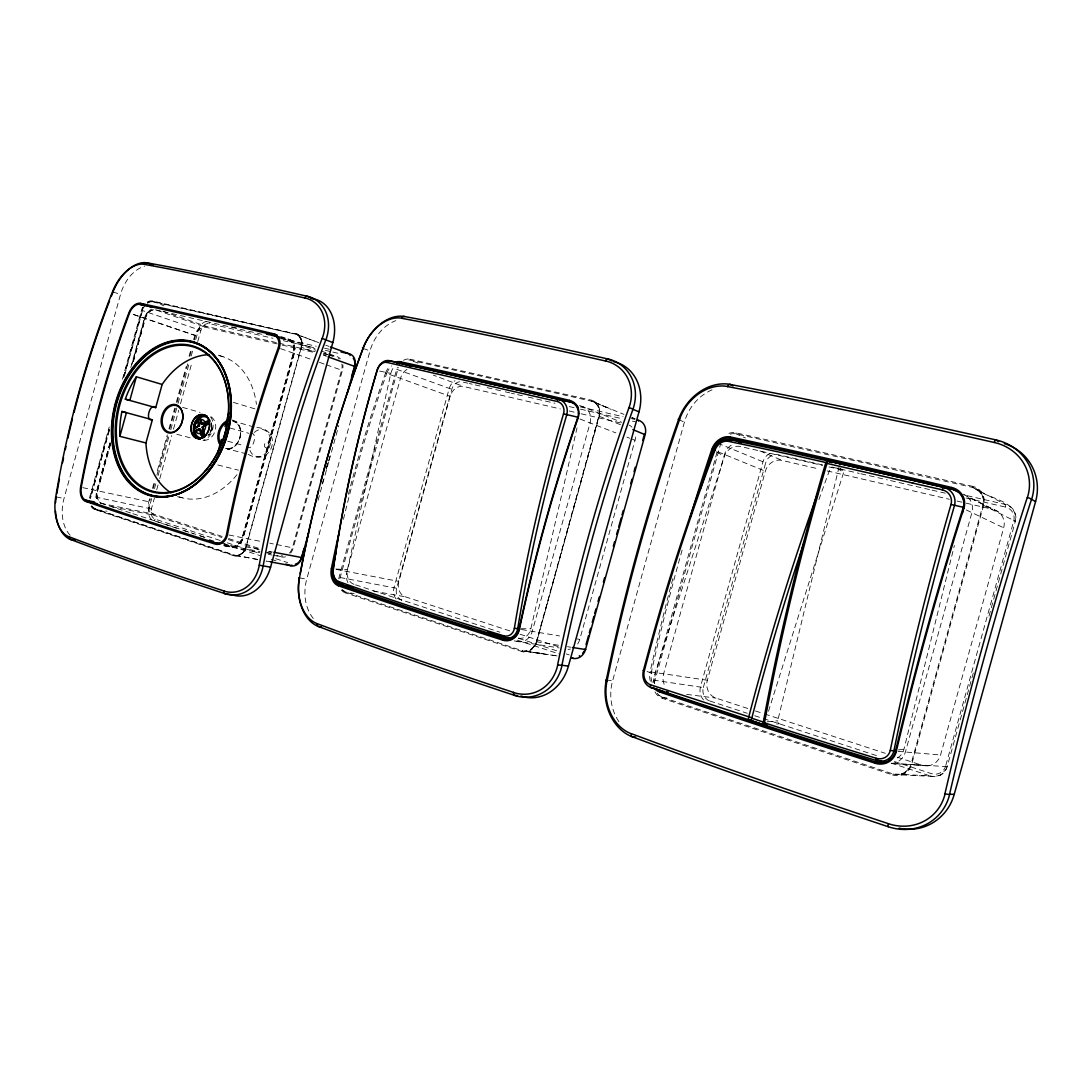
<?xml version="1.0" encoding="UTF-8"?>
<svg xmlns="http://www.w3.org/2000/svg" width="1092" height="1092" viewBox="0 0 1092 1092"><rect width="100%" height="100%" fill="white"/><g stroke="black" fill="none" stroke-linecap="round" stroke-linejoin="round"><path stroke-width="0.75" stroke-dasharray="5 3.75" d="M211.466 428.555L211.602 422.809A11.944 8.804 -74.6 0 1 208.695 434.78L209.35 433.933L207.985 435.735M211.712 427.395L211.602 422.809A12.121 8.927 -74.6 0 1 208.749 434.739M988.997 616.134L1015.369 521.253C1018.85 498.716 982.677 498.553 972.617 486.322L736.049 432.869A14.687 13.186 -63.9 0 0 727.313 434.043M654.982 691.932A14.687 13.172 -85.5 0 0 662.366 698.334L892.451 774.883L892.983 773.955A15.097 14.401 71.3 0 0 911.001 764.195L982.964 505.05C984.684 499.003 982.09 491.85 976.425 488.875L981.612 493.939L977.572 489.516M147.379 301.979A11.493 8.149 -72 0 1 152.511 300.983L295.673 334.002A11.766 8.9 -71.2 0 1 301.228 347.215L315.492 352.347M736.049 432.869L736.185 433.92L745.467 437.988M353.958 584.302A12.094 9.528 -86.6 0 1 347.42 569.642L390.827 373.437A12.217 9.691 -78.6 0 1 394.581 366.434M518.386 638.165A12.954 10.893 -89.7 0 0 530.862 628.801L577.04 427.887M152.498 301.01L163.95 305.815M776.658 724.01L779.292 723.75A2.389 2.17 76.6 0 1 777.722 720.788L839.311 465.888M897.392 757.93A15.138 14.114 65.2 0 0 903.985 749.112L954.381 545.495M418.072 363.104L410.292 360.155L410.087 359.213L591.386 400.191L591.577 401.187L624.023 414.428M70.12 535.298A35.722 25.225 -77.4 0 1 64.019 498.498L120.502 294.512A35.736 25.239 -71.8 0 1 144.663 266.134M89.653 498.102A11.493 8.149 -77.2 0 1 90.09 495.904L109.227 426.904M122.427 379.252L141.537 310.237L200.832 330.466A8.627 6.279 -71.9 0 1 209.214 323.601L273.014 338.302M109.036 429.32L90.554 496.041A11.029 7.808 -77.2 0 0 90.117 498.143M123.492 377.095L141.974 310.346A11.029 7.821 -72 0 1 143.325 307.029M109.377 429.415L90.895 496.137A10.824 7.671 -77.2 0 0 90.459 498.198M123.833 377.19L142.315 310.456A10.824 7.671 -72 0 1 143.653 307.18M109.309 430.453L91.114 496.178A10.756 7.617 -77.2 0 0 90.718 498.102M124.775 374.597L142.52 310.524A10.756 7.63 -72 0 1 144.089 306.838M109.923 442.861L96.724 490.54A11.848 8.422 -77 0 0 97.693 501.242M130.794 367.485L144.431 318.25A11.862 8.422 -72.2 0 1 151.651 309.159M110.128 442.915L96.929 490.595A11.848 8.422 -77 0 0 97.911 501.296M131.859 364.469L144.635 318.318A11.848 8.422 -72.2 0 1 151.856 309.241M110.661 443.079L97.447 490.786A10.77 7.658 -77 0 0 101.843 503.508M133.238 361.52L145.181 318.427A10.784 7.658 -72.2 0 1 152.539 309.896M110.442 444.676L97.652 490.827A10.77 7.658 -77 0 0 102.061 503.548L132.678 513.636M133.442 361.588L145.373 318.495A10.784 7.658 -72.2 0 1 153.522 309.787M149.618 498.703L148.799 501.665A11.439 8.326 -77.1 0 0 153.658 515.219L221.867 537.469M152.498 488.301L154.545 480.876M157.425 470.488L167.294 434.862M168.946 428.924L174.706 408.135M176.344 402.197L186.213 366.557M189.093 356.156L191.155 348.73M193.625 339.817L194.854 335.367A11.439 8.326 -72.1 0 1 205.992 326.262L277.532 342.861M222.154 536.445L153.931 514.223A10.401 7.576 -77.1 0 1 149.508 501.897L150.327 498.921M153.208 488.533L155.269 481.108M156.92 475.17L168.851 432.091M169.669 429.129L175.43 408.326M177.068 402.388L187.769 363.772M189.831 356.333L191.878 348.908M194.349 339.994L195.591 335.544A10.401 7.576 -72.1 0 1 205.719 327.272L277.245 343.898M151.733 498.457L149.017 508.285A10.333 7.521 -77.3 0 0 152.157 519.956M154.463 488.629L155.815 483.715M158.094 475.525L168.973 436.227M170.789 429.675L177.587 405.105M178.051 403.467L189.38 362.53M191.196 355.978L193.011 349.426M195.741 339.598L198.457 329.784A10.333 7.521 -71.9 0 1 206.402 321.457M220.106 540.458L155.064 519.123A8.627 6.279 -77.3 0 1 151.406 508.913L154.491 497.761M156.688 489.803L159.336 480.234M159.787 478.651L171.69 435.626M173.464 429.252L178.76 410.142M180.521 403.767L191.55 363.923M197.734 341.619L200.832 330.466M234.002 555.842A12.271 9.268 -78 0 0 246.123 546.915L301.46 347.242A12.271 9.282 -71.2 0 0 295.645 333.36M290.704 553.016A12.121 9.35 -77.9 0 0 293.202 547.966L342.41 370.393A12.135 9.35 -71.4 0 0 342.874 364.769M326.331 467.963L327.982 461.998M322.126 484.138L323.942 477.6M326.208 469.423L330.74 453.071M318.031 500.409L328.624 462.175M329.074 460.592L338.779 425.539M313.295 618.495A40.063 31.641 -79.3 0 1 306.743 579.169L369.997 350.969A40.076 31.654 -69.9 0 1 395.85 320.652M338.711 578.828A12.899 10.224 -79 0 1 339.052 577.299L396.724 369.301A12.899 10.238 -70.3 0 1 397.433 367.308M401.187 600.573A1.925 1.119 -71.7 0 0 401.46 599.904A9.623 7.808 -79.2 0 1 396.614 588.274L451.774 389.298A9.623 7.808 -70 0 1 460.073 381.681M509.827 630.903L405.282 596.805A12.749 10.36 -79 0 1 398.839 581.394L450.136 396.369A12.749 10.36 -70.3 0 1 463.595 386.486L560.332 408.94M591.386 400.191A13.882 11.835 -67.9 0 1 599.317 416.188L536.663 641.905L598.866 416.134C600.259 411.234 598.921 405.187 594.417 402.347L596.164 403.712L595.208 402.852M577.641 643.952A13.609 11.78 -81.4 0 0 579.784 639.38L635.025 440.281A13.609 11.78 -68 0 0 635.408 433.933M618.891 721.662A45.632 40.691 -86.1 0 1 612.612 680.835L684.411 422.126A45.646 40.718 -63.3 0 1 712.175 389.776M717.062 452.17L653.767 680.179L703.316 687.523A10.906 9.937 -86.8 0 0 709.868 701.05A2.17 0.915 -72.6 0 1 709.677 701.596M703.316 687.523L765.683 462.885L720.515 444.321L654.954 680.493A13.732 12.312 -85.5 0 0 654.408 684.247M747.788 708.476L716.052 698.129A14.442 13.2 -86.3 0 1 707.329 680.248L765.356 471.239A14.442 13.2 -63.1 0 1 782.049 460.415L819.259 469.055M892.437 774.924A16.148 15.397 71.4 0 0 911.602 764.482L983.674 505.159A16.148 15.411 -40.8 0 0 972.617 486.336M892.765 763.24L921.716 765.178A15.725 15.111 67 0 0 940.553 754.981L1003.684 527.832A15.725 15.124 -36.3 0 0 992.805 509.35L966.911 496.382M972.576 487.36L1005.418 504.463A2.348 0.737 -75.8 0 1 1005.459 507.07A11.971 11.493 -33.3 0 1 1013.731 521.048L945.672 765.956L947.296 766.598L946.259 769.041L940.567 774.979L935.175 776.521L895.713 774.638L902.715 773.655L901.35 774.16L905.35 772.235L903.985 773.068L908.476 769.205M973.3 673.027L947.173 766.639A14.346 13.759 64.3 0 1 930.002 775.866L893.01 773.955L663.021 697.501A13.732 12.312 -85.5 0 1 657.193 693.229M662.366 698.334L662.981 697.501L669.737 698.32M557.029 655.91L522.345 650.75L521.689 651.446L345.331 592.847L345.987 592.151L354.177 593.584M298.689 335.654L301.501 340.718L301.201 347.201L245.891 546.819A11.548 8.736 -78 0 1 234.521 555.2L234.016 555.814L94.772 509.473L107.071 511.22M768.495 711.261L843.556 472.659A2.375 2.17 -46.6 0 0 842.096 469.929L841.386 469.423M654.709 683.36A13.896 12.544 -73.5 0 1 654.722 674.187L724.31 456.647A13.814 12.271 -54 0 1 740.54 446.519L822.44 465.397M209.992 432.76L210.456 431.872M534.247 646.123L530.685 649.603L524.297 651.228L543.475 653.698L523.3 651.009L555.896 655.746M940.567 774.979L942.915 773.382M967.239 495.7L1005.418 504.463A14.346 13.773 -33.5 0 1 1015.369 521.253L1013.731 521.048M898.361 749.958L903.985 749.112M947.228 766.639L911.615 764.482M203.876 440.472C215.438 440.008 220.229 422.7 210.551 416.352M767.116 721.798L777.722 720.788M248.102 454.299C272.563 468.291 284.357 428.173 255.542 427.436M257.917 456.688L260.647 456.62M521.034 628.719L530.862 628.801M730.234 434.138A13.732 12.326 -63.9 0 1 736.185 433.92L972.644 487.442A15.097 14.414 -40.7 0 1 983.005 505.077L983.674 505.159M335.913 569.041L347.42 569.642M927.395 765.888L891.632 763.513A16.517 15.779 74 0 0 905.391 752.006L971.907 512.626A16.517 15.793 -43.4 0 0 964.741 494.826M898.034 751.378L940.553 754.981M536.322 641.727L559.309 645.386M259.173 549.399L245.932 546.819A11.766 8.9 -78 0 1 234.261 555.378L95.018 509.049A11.029 7.808 -77.2 0 1 91.005 505.132M233.36 421.048L236.186 422.44L231.613 420.87A14.155 10.565 -74.6 0 1 240.131 437.005A14.155 10.565 -74.6 0 1 225.061 448.116M686.609 694.375L716.052 698.129M606.333 680.002L612.612 680.835M235.476 555.364L258.026 559.568M707.329 680.248L650.095 671.798A714.851 233.401 -74.4 0 1 673.409 576.576M318.687 342.615L295.727 334.111A11.548 8.736 -71.2 0 1 301.255 347.242L301.46 347.242M514.209 640.895L559.077 647.925M567.499 646.696L570.761 647.215M521.553 629.565L559.514 635.967M576.931 638.902L579.784 639.38M373.409 591.086L405.282 596.805M299.467 577.873L306.743 579.169M257.739 559.486L234.712 555.159C239.052 557.016 245.113 551.419 246.123 546.915M336.227 569.41L398.839 581.394M223.792 544.553L259.964 551.569M265.37 552.607L272.058 553.903M223.573 545.672L259.705 552.648M268.277 554.313L271.772 554.982M273.055 555.227L281.013 556.77A12.121 9.35 -77.9 0 0 285.476 556.797M224.515 545.85L232.077 547.31M268.987 551.31L272.263 551.951M228.91 534.998L261.152 541.495M269.806 543.147L273.355 543.966M276.522 544.498L293.202 547.966M111.78 506.633L153.658 515.219M56.293 496.928L64.019 498.498M599.29 416.188L598.948 416.12A12.981 11.07 -67.8 0 0 591.577 401.187L410.333 360.169A12.053 9.569 -70.3 0 0 405.692 360.497M100.396 503.207L153.931 514.223M379.607 371.062L390.827 373.437M348.389 494.389A647.611 295.058 -74.5 0 1 385.585 372.986L450.136 396.369M82.746 487.646L149.508 501.897M177.395 496.737L185.353 498.498M279.429 337.1L288.384 339.175A12.599 9.5 -71.5 0 1 294.321 353.494L243.229 537.892A12.585 9.5 -77.7 0 1 230.781 547.065L222.045 544.212M231.722 326.863L236.691 328.01M281.422 338.274L316.216 346.26M324.488 348.157L329.47 349.303M580.18 406.852L623.082 416.707M631.34 418.591L634.629 419.355M155.487 309.8L160.387 310.947M163.309 311.589L264.892 334.957M279.129 338.206L288.083 340.281A11.452 8.64 -71.5 0 1 293.475 353.289L242.397 537.619A11.439 8.64 -77.7 0 1 231.081 545.959L222.358 543.12M283.278 340.663L316.134 348.239M325.266 350.341L331.381 351.747M332.923 352.102L340.622 353.876M463.404 382.173L467.826 383.196M469.301 383.538L472.249 384.207M475.225 384.903L482.664 386.609M487.168 387.646L503.753 391.468M505.282 391.823L509.868 392.874M511.397 393.229L514.441 393.939M517.526 394.649L525.225 396.41M528.323 397.133L554.954 403.262M569.273 406.565L574.092 407.671M580.521 409.159L622.194 418.755M632.445 421.13L635.394 421.799M822.699 464.96L778.255 454.722A10.906 9.937 -62.6 0 0 765.656 462.885M831.749 467.048L859.281 473.396M860.837 473.751L887.359 479.866M890.526 480.589L930.534 489.803M932.159 490.185L945.222 493.188M966.038 497.993L1005.459 507.07M828.992 466.912L842.096 469.929M279.183 343.243L315.097 351.583M323.614 353.549L327.887 354.545M329.32 354.873L335.067 356.21M569.246 411.015L579.716 413.445M581.217 413.786L620.898 423.013M827.149 470.898L949.344 499.262M957.029 501.037L964.714 502.825M966.27 503.194L992.805 509.35M282.186 345.045L313.39 352.307M323.328 354.613L326.167 355.269M396.724 369.301L451.774 389.298M217.772 464.974L238.452 470.161M246.519 453.876L225.771 448.443L228.91 448.703L227.75 448.744C239.871 448.198 245.304 428.528 235.203 421.812M176.808 434.261L192.875 438.52M227.709 441.195L243.707 445.563M229.88 427.968L248.812 433.278M250.382 433.715C258.872 430.876 252.593 453.453 246.724 446.328M253.972 426.999L233.524 421.143L235.312 421.881M182.541 407.371L200.109 412.38M233.36 402.388L255.364 408.995M151.392 508.913L90.117 495.918M396.601 588.274L339.066 577.299M228.583 538.533L260.415 548.894M268.728 551.61L271.512 552.511M520.065 634.234L558.79 646.86M755.446 710.974L763.144 713.486M764.687 713.991L885.298 753.303M897.337 757.234L921.716 765.178M228.296 539.571L258.749 549.494M267.049 552.211L271.212 553.576M276.808 555.391L281.013 556.77M227.273 542.806L259.309 553.303M275.675 558.667L287.742 562.626M355.582 584.834L499.904 632.186M518.673 638.342L557.712 651.132M566.284 653.944L569.15 654.886M709.868 701.023L747.337 713.308M754.681 715.71L762.025 718.127M763.513 718.604L878.541 756.278M894.416 761.52L931.38 773.641A11.971 11.48 64.1 0 0 945.699 765.97M132.883 513.677L205.692 537.619M155.023 521.075L177.627 528.501M184.084 530.63L193.775 533.811M200.232 535.94L206.688 538.056M224.447 543.898L259.964 555.582M271.266 559.295L276.112 560.878M517.226 640.158L559.022 653.903M891.168 763.103L930.002 775.866A2.348 0.737 -73.1 0 0 931.38 773.641M218.304 355.187L224.488 357.248M92.793 507.289L95.277 508.899L234.712 555.159A11.48 8.681 -78 0 0 246.069 546.833M133.156 314.428L194.854 335.367M133.811 314.564L195.591 335.544M647.037 671.525L654.722 674.187M162.858 311.22L205.992 326.262M156.907 310.292L205.719 327.272M113.063 291.905L120.502 294.512M280.548 348.648L311.575 359.555M319.424 362.312L325.02 364.373M326.317 364.824L342.41 370.393M591.441 401.064L593.488 401.842M281.081 337.769L315.752 350.245M323.983 353.207L327.341 354.409M328.569 354.859L333.156 356.511M323.355 355.159L326.494 356.292M280.671 336.404L315.001 348.785M321.253 351.037L327.641 353.344M328.869 353.794L336.5 356.538A12.135 9.35 -71.4 0 1 340.335 358.818M325.771 345.222L329.061 346.423M314.237 340.991L295.673 334.002L152.498 301.515A11.029 7.821 -72 0 0 147.393 302.552M433.292 375.116L436.39 376.29M439.475 377.436L463.595 386.486M363.076 348.375L369.997 350.969M579.961 419.028L615.861 432.882M626.904 437.141L629.634 438.192M632.336 439.243L635.025 440.281M620.529 424.72L598.935 416.175L536.404 641.741A12.981 11.056 -81.5 0 1 522.345 650.75L346.027 592.151A12.053 9.569 -79 0 1 342.205 589.475M579.511 405.446L621.689 422.29M632.145 417.676L635.203 418.905M718.127 451.897L765.356 471.239M631.749 417.581L634.848 418.85M607.521 407.698L592.533 401.46L611.233 409.459M678.582 419.628L684.411 422.126M759.896 450.873L782.049 460.415M966.365 509.978L1003.684 527.832M983.005 505.077L1015.423 521.28M963.103 494.171L998.033 511.684M662.858 697.542L658.763 695.181M345.836 592.178L342.697 590.24M716.639 451.747L724.31 456.647M837.114 467.977L843.556 472.659M839.994 468.195L842.847 470.27M839.953 468.372L840.676 468.905M731.217 445.167A15.151 13.65 -64.3 0 0 724.487 454.504L663.608 673.832A15.151 13.636 -85.1 0 0 665.274 686.636M703.535 699.89A13.063 11.903 -86.8 0 1 700.504 686.786L762.885 462.08A13.077 11.916 -62.6 0 1 771.048 452.839M653.262 682.637A14.687 13.172 -85.5 0 1 653.739 680.179M652.142 682.363A15.274 12.49 86.2 0 1 651.419 672.044A714.277 232.883 -74.4 0 1 682.828 547.597M650.354 681.258A16.244 13.35 86.6 0 1 650.081 671.798M516.844 641.304A14.237 12.108 -80.9 0 0 532.254 631.367L590.076 422.932A14.237 12.108 -68.5 0 0 581.995 406.442M407.016 369.369A13.295 10.592 -70.6 0 0 400.477 378.392L346.956 571.457A13.295 10.579 -78.7 0 0 347.911 582.568M570.42 649.058A13.609 11.78 -81.4 0 1 568.086 649.344M629.142 425.157A13.609 11.78 -68 0 1 631.995 427.136M396.096 598.976A11.534 9.35 -79.2 0 1 394.021 587.592L449.208 388.547A11.534 9.364 -70 0 1 454.954 380.739M339.912 578.637A12.053 9.569 -79 0 1 340.158 577.586L397.816 369.615A12.053 9.569 -70.3 0 1 398.553 367.554M403.48 360.305A12.899 10.238 -70.3 0 1 410.101 359.186M345.331 592.847A12.899 10.224 -79 0 1 341.073 589.748M536.663 641.905A13.882 11.821 -81.5 0 1 521.648 651.542M343.448 519.355A647.092 294.567 -74.5 0 1 386.732 373.409M386.732 373.409A13.391 9.35 -61.6 0 1 391.728 365.916M385.585 372.986A14.223 10.019 -62.1 0 1 390.144 365.711M210.524 416.871A13.5 9.951 -74.6 0 1 212.339 430.548A13.5 9.951 -74.6 0 1 203.071 440.308M211.602 426.986A2.853 2.102 -74.6 0 1 211.602 430.712M211.097 431.34A2.853 2.102 -74.6 0 1 210.251 431.872M232.214 420.079A14.906 11.125 -74.6 0 1 240.199 436.977A14.906 11.125 -74.6 0 1 225.266 449.03M254.231 432.487A13.855 10.47 -74.6 0 1 269.164 434.821A13.855 10.47 -74.6 0 1 264.605 454.217A13.855 10.47 -74.6 0 1 250 450.464M219.833 355.801A73.451 54.081 -74.6 0 1 256.443 404.354M236.95 474.665A73.451 54.081 -74.6 0 1 178.46 496.573M95.482 508.899A10.756 7.617 -77.2 0 1 92.479 506.633M301.365 347.283A11.48 8.681 -71.2 0 0 295.918 334.275L152.648 301.774A10.824 7.671 -72 0 0 147.434 302.921M209.159 322.167A1.72 1.215 -78.4 0 1 209.214 323.601M155.064 519.123A1.72 1.215 -70.5 0 1 154.259 520.324M141.537 310.237A11.493 8.149 -72 0 1 142.697 307.234M94.772 509.473A11.493 8.149 -77.2 0 1 90.486 505.159M147.475 303.126A10.756 7.63 -72 0 1 152.812 301.883M289.435 553.098A11.029 8.504 -77.9 0 0 292.383 547.706L341.578 370.188A11.029 8.504 -71.4 0 0 341.837 364.046M282.828 556.005A11.029 8.504 -77.9 0 1 281.299 555.705M338.37 358.545A11.029 8.504 -71.4 0 1 339.052 359.063M95.291 508.899A10.824 7.671 -77.2 0 1 91.346 505.05M288.192 339.107A12.599 9.5 -71.5 0 1 294.13 353.426L243.025 537.851A12.585 9.5 -77.7 0 1 230.576 547.024M230.89 545.918A11.452 8.64 -77.7 0 0 242.206 537.578L293.284 353.221A11.452 8.64 -71.5 0 0 287.879 340.213M818.918 499.549A744.703 211.056 -73.9 0 1 830.575 467.567M270.912 561.957L266.079 561.056L270.898 561.957M268.154 446.887A2.921 2.211 -74.6 0 0 267.472 442.151A2.921 2.211 -74.6 0 0 264.455 445.864A2.921 2.211 -74.6 0 0 268.154 446.887"/><path stroke-width="1.5" d="M950.996 504.449A768.823 180.562 -74.9 0 0 890.294 750.327A12.408 11.33 46 0 1 876.166 758.298L876.098 760.455L877.613 760.332M402.388 363.54L400.382 361.807A698.17 34.152 14.9 0 1 569.396 400.341A15.274 13.541 -52.6 0 1 578.064 418.059A687.66 260.155 -74.4 0 0 519.369 629.429A15.261 13.527 83.2 0 1 502.866 640.171A698.034 35.927 16.1 0 1 338.329 585.708L339.066 584.916L349.017 586.704M502.88 640.117L503.508 639.216L510.223 640.267M962.298 513.499L963.799 507.398L951.009 504.463A12.421 11.93 -23.2 0 0 942.3 489.83L912.325 482.992M664.25 691.509L660.332 691.031L659.65 691.959A816.652 42.452 16.7 0 0 875.115 763.199L875.62 762.093A16.981 15.889 48.6 0 0 895.563 751.173L896.245 751.596A764.509 177.314 -74.4 0 1 963.813 508.353L963.567 508.64M119.874 436.336L126.413 412.721L121.922 411.452A74.802 54.436 -74.6 0 0 119.874 436.336L145.932 442.956A73.451 54.081 -74.6 0 0 170.994 492.833M136.364 376.781L129.825 400.395L125.321 399.167A74.802 54.436 -74.6 0 1 136.364 376.781L162.135 384.452A73.451 54.081 -74.6 0 1 209.268 354.668M145.932 442.956L152.361 419.751C144.499 421.867 150.068 401.774 155.719 407.657L162.135 384.452M217.526 453.371L221.376 439.475M224.938 426.603L228.788 412.721M68.796 536.663A2.88 2.375 -65.3 0 0 70.475 539.393A618.946 41.66 15.7 0 0 224.761 593.598L232.268 594.785A38.425 29.129 -78.5 0 0 270.584 567.158L332.814 342.56A38.438 29.143 -70.8 0 0 314.209 299.044L307.18 296.246A619.096 40.186 15.3 0 0 147.024 262.831A2.88 2.375 -83.5 0 0 144.199 264.319A32.951 19.083 -62.3 0 0 112.735 291.195A586.295 336.309 -74.5 0 0 55.665 497.392A32.937 19.055 -86.8 0 0 68.782 536.732M295.318 564.236A9.186 7.112 -78.2 0 0 301.529 557.507L303.999 548.539M351.556 376.931L354.04 367.977M308.531 533.183L301.733 557.712A11.002 8.518 -78.2 0 1 290.649 565.656L270.898 561.957M347.502 392.574L354.75 366.407A11.002 8.518 -71 0 0 349.344 353.863L330.494 346.956M520.884 695.973A43.516 37.169 -82.4 0 0 568.413 666.147L638.984 411.834A43.516 37.183 -66.9 0 0 613.636 361.684M586.022 644.69L588.506 635.749M589.325 632.773L590.567 628.296M592.219 622.331L593.884 616.366M594.703 613.39L595.945 608.913M598.02 601.46L599.262 596.983M603.398 582.077L604.64 577.6M613.322 546.287L614.564 541.823M616.639 534.37L617.881 529.893M618.7 526.904L621.184 517.963M622.017 514.974L623.259 510.51M630.698 483.66L631.94 479.183M634.015 471.73L635.257 467.253M642.71 440.417L644.362 434.452M899.071 828.186A50.805 48.28 67.8 0 0 954.217 794.375L1035.585 501.597A50.792 48.335 -37.1 0 0 1004.34 443.611M690.048 518.004A714.851 233.401 -74.4 0 1 711.82 449.372A16.271 13.391 -55.9 0 1 730.425 436.991A816.843 40.349 14.4 0 1 951.719 487.496L951.569 488.67A16.981 15.916 -17.7 0 1 963.062 508.381M569.396 400.341L569.437 401.419L574.201 403.33M730.398 437.046L730.548 438.22L738.342 441.577M208.162 424.133A3.822 1.583 -13.2 0 0 205.678 425.047L202.02 427.422L205.719 425.006M198.171 426.071L198.498 425.279M193.707 429.415A3.74 1.542 -13.2 0 1 194.881 428.16L198.539 425.757L197.461 421.143A3.808 2.075 57.6 0 1 197.543 419.069A3.74 2.034 58 0 0 197.57 421.116M201.57 424.051L204.996 422.126A3.836 1.624 -13.4 0 1 207.384 421.116M193.844 429.456L199.495 425.58L198.212 426.167M202.32 424.392C197.952 423.409 207.466 425.58 207.671 421.335A9.596 7.071 -74.6 0 1 208.367 424.078L202.348 426.999M194.431 432.255A3.754 1.542 -13.2 0 1 195.591 431.026C200.218 426.522 202.129 430.371 202.088 435.899L200.409 429.579M194.376 432.336A3.822 1.57 -13.6 0 1 195.564 431.081L198.894 429.088L200.355 429.265L194.553 432.323M202.484 424.419L200.136 417.717A9.596 7.071 -74.6 0 0 197.925 419.11L199.386 425.607L197.788 419.123M518.946 629.156L519.888 629.279M503.508 639.257A14.36 12.763 82.1 0 0 519.069 629.142A686.8 260.073 -74.4 0 1 577.572 418.1L578.023 418.045M895.849 750.341L893.938 750.627A3.126 0.792 13 0 1 890.308 750.327M399.208 363.745A12.217 9.691 -78.6 0 1 402.006 363.568L389.107 360.66A12.285 8.927 -70.7 0 0 376.986 370.502A649.726 296.765 -75.3 0 0 333.21 568.891L333.265 569.601A9.76 6.702 86.2 0 0 338.547 581.517A2.443 1.706 -69.8 0 0 339.803 583.715L343.366 583.865M766.898 724.979L765.11 725.156A2.416 2.198 77.3 0 1 763.526 722.14M355.091 366.598L354.45 366.475A9.186 7.112 -71 0 0 353.289 358.244M507.534 637.892L504.19 637.892A696.546 70.311 14 0 1 339.789 583.715M508.367 637.892L512.503 637.892M519.383 628.705L514.387 628.364A10.47 9.105 74 0 1 503.535 635.762A698.866 70.065 13.9 0 1 338.561 581.517M1027.285 497.433A774.064 163.595 -74.4 0 0 944.935 793.72A4.259 0.887 14.8 0 0 949.576 794.253L954.217 794.375M606.961 681.067A42.301 33.606 84.9 0 0 631.258 733.742A3.672 2.102 -70.6 0 0 632.555 736.827L635.653 737.073M517.553 695.618L514.223 695.263A695.085 49.509 16.4 0 1 318.509 626.521A3.235 2.307 -68.7 0 1 316.994 623.587A36.992 25.034 -89 0 1 299.317 578.569A640.513 299.795 -74.5 0 1 363.336 347.706A36.992 25.061 -60.2 0 1 401.651 318.195A3.235 2.307 -80.1 0 1 404.463 316.53A40.063 27.559 -60.8 0 0 363.363 347.488M666.529 691.809L668.045 692M112.776 291.195L113.063 291.905M557.698 664.659A3.549 0.696 11.8 0 0 561.957 665.246L568.413 666.147M321.444 626.945L318.536 626.535A40.049 27.532 -88.3 0 1 299.426 577.859L298.703 578.05L299.358 578.583M363.349 347.72L362.544 347.734L363.076 348.375A637.441 298.539 -74.5 0 0 320.72 481.995M572.399 647.474L585.762 649.563L584.78 649.167M728.364 441.318A11.179 8.968 -48.2 0 0 715.178 449.59L713.868 449.713L714.7 450.505M70.475 539.393L75.116 540.226M350.791 587.032L352.566 587.346M270.584 567.158L259.282 565.233A35.463 29.211 86.1 0 1 223.764 591.004M333.51 568.891L331.408 568.482A647.611 295.058 -74.5 0 1 339.011 532.978M94.54 502.006L85.654 500.177A621.594 29.634 15.7 0 0 215.151 542.874L219.492 543.72M273.901 552.279L301.515 557.493M644.812 434.548L632.855 429.606M80.617 487.1A11.903 7.207 -85.1 0 0 85.463 501.269L97.27 503.671M578.31 407.739A13.077 11.111 -77.7 0 0 571.485 402.238L558.749 399.426A702.293 1.679 12.8 0 1 389.093 360.66A2.471 1.734 -77.5 0 0 386.95 362.394A9.842 6.975 -69 0 0 377.218 370.311L376.999 370.502M566.734 414.892A13.186 11.698 -66.4 0 0 558.749 399.426A2.648 1.133 -76.9 0 0 557.125 401.447A10.565 9.459 -63.1 0 1 563.54 413.868L577.845 417.199M311.152 298.403L314.209 299.044M826.821 463.213L825.975 463.035A2.43 2.266 -72.1 0 1 828.746 461.179L953.043 489.434A15.042 14.646 -62.7 0 1 963.854 500.286M711.834 449.372L714.55 450.436M827.013 463.431L825.593 463.377A745.427 210.456 -75 0 0 763.39 721.744L764.482 722.822A747.788 210.565 -75 0 1 826.999 463.418A2.935 1.16 -76.2 0 1 828.746 461.179A821.675 1.979 12.8 0 0 913.758 480.589L953.043 489.434M402.866 363.704L431.326 370.215M432.76 370.543L571.485 402.238M266.434 334.125L269.506 334.848M270.748 335.108L279.634 337.169M341.059 351.965L349.344 353.863A1.829 1.16 -77.6 0 1 350.041 355.528M121.922 411.452L152.361 419.751M198.594 425.266L199.372 425.416M125.321 399.167L155.719 407.657M876.166 758.285L847.092 749.276A816.693 82.733 15 0 1 764.509 722.822A2.894 1.133 -72.7 0 0 765.11 725.143A813.84 83.006 15 0 0 847.378 751.555L876.316 760.537A15.438 14.169 49.4 0 0 893.952 750.627A766.939 179.525 -74.9 0 1 954.463 505.582A15.438 14.892 -28.1 0 0 943.611 487.387M285.804 564.073L290.649 565.656A1.829 1.16 -71.3 0 0 291.823 565.042M715.178 449.59A720.229 235.23 -73.8 0 0 644.294 670.87A11.248 9.364 -84.8 0 0 650.477 684.78L751.883 717.813A744.703 211.056 -73.9 0 1 804.381 541.468M209.377 540.049L213.582 541.427M487.728 631.722L510.373 639.175M876.03 759.582L885.721 762.762L875.648 762.093A815.724 42.015 16.7 0 1 660.414 691.031A15.274 12.49 86.2 0 1 656.237 688.533M650.477 684.766A2.812 1.556 -72.5 0 0 651.187 687.591L762.079 724.187A2.389 2.225 -77.8 0 0 764.509 723.409M651.187 687.591L661.684 691.059M817.608 493.652A746.177 212.148 -73.9 0 0 748.716 717.089A2.921 1.174 -72.7 0 0 749.071 719.901L762.079 724.187M764.127 722.344L751.951 718.304A2.416 2.252 -77.2 0 1 749.071 719.901M644.212 670.543L643.174 670.338L644.294 670.87M80.617 487.114A592.219 333.579 -74.5 0 1 128.842 312.954A11.903 7.221 -64.1 0 1 140.267 303.33L151.638 307.316M85.64 500.191A10.824 6.552 -85.1 0 1 81.245 487.319A592.424 333.524 -74.5 0 1 129.484 313.09A10.824 6.566 -64.1 0 1 139.872 304.34L142.738 305.351M139.858 304.354A621.703 28.133 15.3 0 1 272.795 334.78L276.959 336.281M328.064 356.852L355.132 366.571M140.24 303.344A621.662 28.433 15.3 0 1 273.205 333.702L277.354 335.203M332.814 342.56L322.126 338.424A631.64 305.883 -74.5 0 0 259.227 565.233M403.248 363.854L406.674 365.137M409.227 366.107L410.073 366.421M152.935 265.069L147.065 262.844A35.681 21.076 -63 0 0 113.336 291.127M441.277 371.935L444.376 373.109M577.532 418.059L578.378 418.413M638.984 411.834L632.964 409.323A3.549 0.682 19.2 0 0 629.019 407.644A40.308 36.036 -46.7 0 0 605.582 360.933M739.038 441.878L741.113 442.779M55.583 497.351L56.293 496.928A35.681 21.048 -86.2 0 0 55.542 502.73M612.107 360.988L607.548 358.886A695.276 47.761 14.7 0 0 404.436 316.516M733.128 385.885L730.343 384.507A3.672 2.102 -78.2 0 0 727.613 386.582M957.261 491.55L951.596 488.711A815.915 39.913 14.4 0 0 730.589 438.233A15.315 12.531 -55.5 0 0 713.09 449.849A714.277 232.883 -74.4 0 0 700.231 489.421M727.736 386.623A816.802 55.992 14 0 1 994.416 442.519A48.007 44.472 -13.1 0 1 1027.408 497.502A4.259 0.874 16.3 0 1 1031.531 499.344L1035.585 501.597M998.634 441.632L995.808 439.885A813.131 56.361 13.9 0 0 730.316 384.493M731.722 440.649L730.452 439.803A13.95 11.452 -49.2 0 0 714.045 450.095A717.526 234.698 -73.8 0 0 643.488 670.297A14.032 11.903 -83 0 0 651.187 687.605M832.008 462.598L830.548 461.52A814.086 80.944 16 0 0 754.203 444.744L730.452 439.803A2.785 1.529 -77.6 0 0 728.364 441.332L752.183 446.3A816.925 80.671 16.1 0 1 826.098 462.585M962.98 508.34L963.008 508.367A763.513 177.436 -74.4 0 0 895.536 751.173M200.955 423.805L199.918 419.669A3.74 2.02 58.1 0 1 200 417.704A3.808 2.075 58.3 0 0 199.918 419.669A7.18 5.296 -74.6 0 1 204.436 421.266A7.18 5.283 -74.6 0 1 204.927 422.044M199.481 429.252L200.655 433.469A3.74 2.047 58.3 0 0 201.829 435.831M949.549 794.266A771.525 162.408 -74.4 0 1 1031.517 499.331M949.658 794.28A51.897 48.116 45.5 0 1 888.315 826.753A812.871 58.422 17.1 0 1 632.514 736.827M888.342 826.671A4.04 0.737 -73.3 0 1 888.397 823.709A48.007 44.403 44.1 0 0 945.085 793.72M730.371 384.439A45.796 36.841 -54.6 0 0 678.528 419.628A702.415 240.65 -74.4 0 0 606.306 680.016A45.796 36.8 85.4 0 0 632.541 736.909M678.582 419.628A3.631 0.71 18.8 0 1 679.729 419.082A705.91 241.537 -74.4 0 0 607.015 681.094A3.617 0.723 12.2 0 1 606.333 680.002M994.321 442.478A4.04 0.737 -75.6 0 1 995.808 439.885A51.897 48.184 -14.5 0 1 1031.626 499.372M888.492 823.709A816.543 58.053 17.1 0 1 631.394 733.688M679.661 419.069A42.301 33.647 -54.1 0 1 727.641 386.513M896.259 751.61A18.032 16.899 49.8 0 1 875.088 763.253M659.65 691.973A16.244 13.35 86.6 0 1 653.425 687.428M951.705 487.482A18.032 16.926 -18.8 0 1 963.881 508.381M561.93 665.246A693.215 249.781 -74.4 0 1 632.937 409.309A43.625 38.93 -48.4 0 0 607.562 358.818A3.508 1.365 -76.8 0 0 605.555 361.002M562.025 665.26A43.612 38.875 79.1 0 1 514.209 695.331A3.508 1.365 -72.1 0 1 513.609 692.451M300.245 573.532A637.441 298.539 -74.5 0 1 318.482 490.704M638.438 420.966A2.061 1.01 -76.6 0 0 637.933 420.106A12.381 10.756 -67.3 0 1 645.181 434.48L585.503 649.563A12.381 10.743 -82 0 1 571.894 658.121A2.061 1.01 -72.3 0 0 572.768 657.657M583.974 651.282A10.333 8.968 -82.1 0 1 582.623 653.344M579.688 655.732A10.333 8.968 -82.1 0 1 579.265 655.937M557.657 664.673A695.495 251.078 -74.4 0 1 628.978 407.603M557.78 664.687A40.295 35.995 77.3 0 1 513.595 692.519M513.704 692.465A698.088 49.195 16.3 0 1 317.089 623.614M401.72 318.304A698.279 47.434 14.7 0 1 605.65 361.043M503.508 639.216A697.283 35.572 16.1 0 1 339.107 584.93A13.35 9.323 -87.6 0 1 332.596 568.714A647.092 294.567 -74.5 0 1 335.776 553.303M396.724 363.049A13.391 9.35 -61.6 0 1 400.682 362.844A697.419 33.797 14.9 0 1 569.464 401.433M569.478 401.433A14.36 12.776 -51.5 0 1 577.641 418.127M338.315 585.721A14.196 9.992 -87.1 0 1 331.395 568.482M394.813 362.462A14.223 10.019 -62.1 0 1 400.395 361.766M221.034 444.635A14.155 10.565 -74.6 0 1 226.276 422.44M220.065 445.004A14.906 11.125 -74.6 0 1 227.846 420.557M230.862 415.561A79.074 57.439 -74.6 0 1 140.472 490.485A79.074 57.439 -74.6 0 1 140.281 360.974A79.074 57.439 -74.6 0 1 230.835 396.492M325.785 339.94A629.552 304.518 -74.5 0 0 263.186 565.806A38.397 31.477 87.4 0 1 224.775 593.666A3.099 1.693 -70.9 0 1 223.778 590.949M56.811 493.68A583.551 334.834 -74.5 0 1 59.391 479.033M62.544 462.735A583.551 334.834 -74.5 0 1 63.541 457.848M65.261 449.713A583.551 334.834 -74.5 0 1 65.97 446.451M67.786 438.315A583.551 334.834 -74.5 0 1 72.441 418.809M74.065 412.326A583.551 334.834 -74.5 0 1 109.446 301.119M111.234 296.492A583.551 334.834 -74.5 0 1 113.036 291.892M304.955 298.007A3.099 1.693 -78 0 1 307.18 296.246A38.397 31.518 -56.8 0 1 325.866 339.967M144.663 305.965A10.756 7.63 -72 0 1 145.291 305.146M143.994 305.132A11.493 8.149 -72 0 1 144.499 304.491M70.475 539.462A35.681 21.048 -86.2 0 1 55.501 511.152M304.968 297.939A35.463 29.252 -55.4 0 1 322.195 338.438M223.887 590.963A621.553 41.387 15.7 0 1 68.878 536.691M144.294 264.346A621.703 39.913 15.3 0 1 305.05 298.048M279.156 348.157A624.993 312.175 -74.5 0 0 227.464 534.711A12.654 10.265 90 0 1 214.947 544.021A621.553 29.934 15.7 0 1 85.449 501.242M273.218 333.688A12.654 10.278 -59.3 0 1 279.183 348.157M215.151 542.888A11.507 9.337 90 0 0 226.563 534.425A624.842 312.339 -74.5 0 1 278.201 347.925A11.507 9.337 -59.3 0 0 272.823 334.766M200.123 439.066A12.121 8.927 -74.6 0 1 194.007 424.829A12.121 8.927 -74.6 0 1 206.579 415.793M200.327 438.929A11.944 8.804 -74.6 0 1 194.349 424.597A11.944 8.804 -74.6 0 1 207.098 416.202M200.218 417.28A10.128 7.453 -74.6 0 0 199.072 417.84A10.197 7.508 -74.6 0 0 198.021 418.618M208.34 421.13A10.197 7.508 -74.6 0 1 209.036 423.86M204.709 435.135A10.197 7.508 -74.6 0 1 202.484 436.445M194.403 432.555A10.197 7.508 -74.6 0 1 193.734 429.838M204.736 437.059A10.838 7.985 -74.6 0 1 194.908 432.091A10.838 7.985 -74.6 0 1 199.672 418.1A10.838 7.985 -74.6 0 1 210.142 421.198M202.116 435.858A9.596 7.071 -74.6 0 0 204.354 434.52C203.358 426.535 201.733 425.034 203.016 432.063A3.74 2.047 58.3 0 0 204.177 434.425A3.822 2.061 58.2 0 1 203.016 432.022A7.18 5.296 -74.6 0 0 205.678 425.047M194.622 432.241A9.596 7.071 -74.6 0 1 193.953 429.511M195.55 431.081A7.18 5.283 -74.6 0 0 196.041 431.859A7.18 5.296 -74.6 0 0 200.546 433.483A3.808 2.088 58.5 0 0 201.747 435.899M194.813 428.091A7.18 5.283 -74.6 0 1 194.826 427.122A7.18 5.296 -74.6 0 1 196.778 421.894A7.18 5.283 -74.6 0 1 197.461 421.157M144.635 305.651A10.824 7.671 -72 0 1 145.454 304.654M90.568 502.538A10.824 7.671 -77.2 0 1 90.445 501.801M144.499 305.241A11.029 7.821 -72 0 1 144.99 304.641M90.213 502.566A11.029 7.808 -77.2 0 1 90.09 501.815M566.721 414.892A689.407 262.53 -75.2 0 0 517.704 628.692A13.063 11.289 77.5 0 1 504.19 637.892A2.621 1.119 -73.2 0 1 503.535 635.762M339.803 583.729A12.176 8.627 87.5 0 1 333.224 568.891M514.359 628.364A691.1 263.622 -75.2 0 1 563.513 413.854M556.142 401.228A704.504 2.198 12.8 0 1 385.817 362.135M333.251 569.601A652.101 297.625 -75.3 0 1 377.218 370.297M661.329 690.867A13.896 12.544 -73.5 0 1 659.268 689.694M829.374 462.08A2.894 1.147 -76.2 0 1 830.534 461.534A2.416 2.184 -47.3 0 1 831.886 462.544M890.485 759.609A15.138 14.114 65.2 0 1 889.12 759.486M942.3 489.844A3.044 0.696 -76 0 1 943.611 487.401M839.966 464.701A2.389 2.239 -71.5 0 1 842.055 464.073M912.967 483.128A824.392 2.593 12.8 0 1 827.763 463.595M178.324 428.651A13.8 10.019 -74.6 0 0 177 405.828A13.8 10.019 -74.6 0 0 162.203 422.044A13.8 10.019 -74.6 0 0 178.324 428.651M178.515 428.61A14.524 10.551 -74.6 0 0 176.317 404.845A14.524 10.551 -74.6 0 0 161.206 422.672A14.524 10.551 -74.6 0 0 178.515 428.61M204.968 471.239A74.979 54.477 -74.6 0 0 195.877 347.775A74.979 54.477 -74.6 0 0 116.544 437.755A74.979 54.477 -74.6 0 0 204.968 471.239M206.77 469.328A75.757 55.023 -74.6 0 0 193.38 346.123A75.757 55.023 -74.6 0 0 115.766 440.909A75.757 55.023 -74.6 0 0 206.77 469.328M207.739 471.88A79.921 57.917 -74.6 0 0 193.762 341.933A79.921 57.917 -74.6 0 0 111.971 441.891A79.921 57.917 -74.6 0 0 207.739 471.88M207.78 471.662A79.484 57.617 -74.6 0 0 193.898 342.41A79.484 57.617 -74.6 0 0 112.517 441.823A79.484 57.617 -74.6 0 0 207.78 471.662M206.347 474.119A79.47 57.712 -74.6 0 0 196.587 343.325A79.47 57.712 -74.6 0 0 112.612 438.82A79.47 57.712 -74.6 0 0 206.347 474.119M205.596 435.285A12.149 8.941 -74.6 0 0 204.368 415.165A12.149 8.941 -74.6 0 0 191.223 429.402A12.149 8.941 -74.6 0 0 205.596 435.285M205.869 435.025A12.326 9.077 -74.6 0 0 203.945 414.823A12.326 9.077 -74.6 0 0 190.991 429.893A12.326 9.077 -74.6 0 0 205.869 435.025"/></g></svg>
